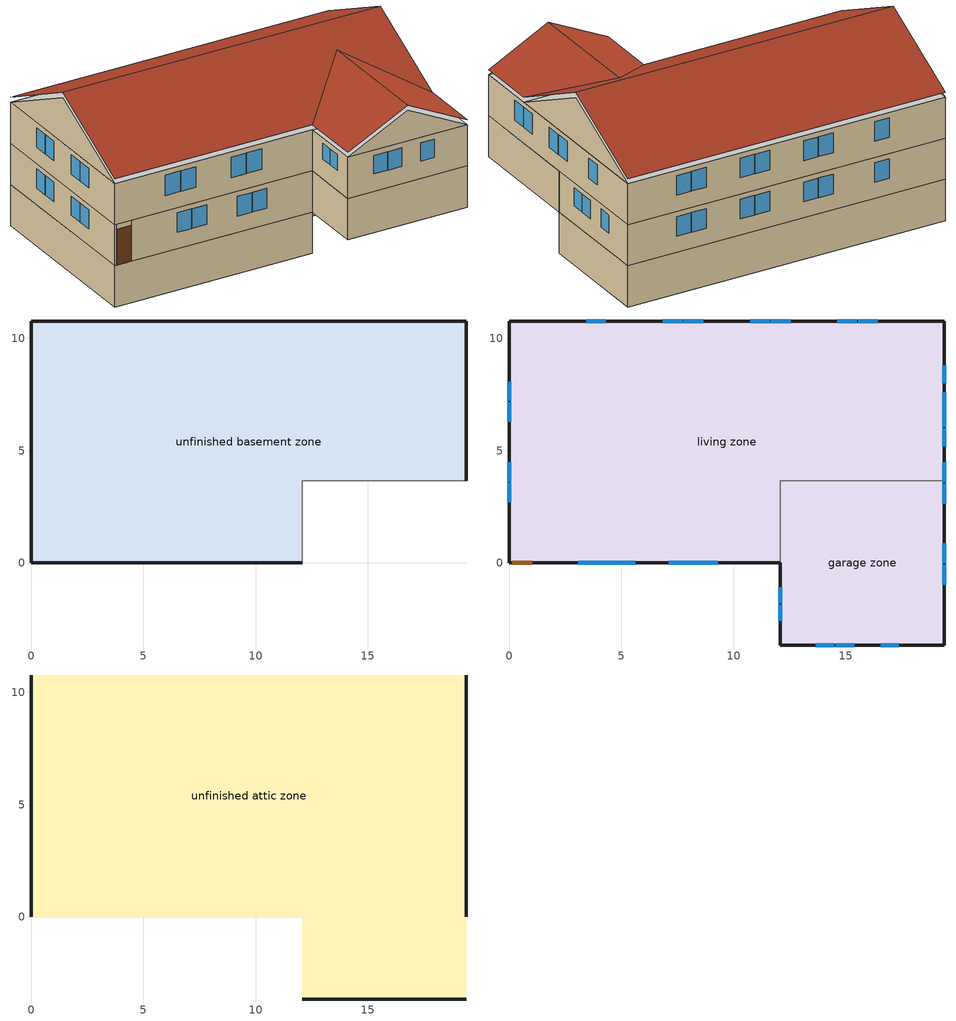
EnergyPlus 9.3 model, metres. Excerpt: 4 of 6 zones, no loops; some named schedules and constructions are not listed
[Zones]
unfinished basement zone
 floor foundation (FloorFndGrndUnfinB): 0,0 0,10.78 19.4,10.78 19.4,3.66 12.08,3.66 12.08,0 z-2.44
 wall foundation (WallFndGrndUnfinB): 19.4,3.66 19.4,10.78 0,10.78 0,0 12.08,0 z-2.44:0
 wall adiabatic (WallIntUnfinUninsUnfin): 12.08,0 12.08,3.66 19.4,3.66 z-2.44:0
garage zone
 floor foundation (FloorFndGrndUnfinSlab): 12.08,-3.66 12.08,3.66 19.4,3.66 19.4,-3.66 z0
 wall outside (WallExtUninsUnfin): 12.08,0 12.08,-3.66 19.4,-3.66 19.4,3.66 z0:2.44
 wall to living zone (WallIntFinInsUnfin Reversed): 19.4,3.66 12.08,3.66 12.08,0 z0:2.44
living zone
 floor to garage zone (FloorFinInsUnfin): 19.4,3.66 19.4,-3.66 12.08,-3.66 12.08,3.66 z2.44
 floor to unfinished basement zone (FloorUnfinBInsFin Reversed): 0,0 0,10.78 19.4,10.78 19.4,3.66 12.08,3.66 12.08,0 z0
 wall outside (WallExtInsFin): 19.4,3.66 19.4,10.78 0,10.78 0,0 0.13,0 1.05,0 12.08,0 z0:2.44; 0,10.78 0,0 12.08,0 12.08,-3.66 19.4,-3.66 19.4,10.78 0,10.78 z2.44:4.88
 window (WindowConstruction): 19.4,5.19 19.4,6 / 19.4,6.06 19.4,6.87 / 19.4,8 19.4,8.81 z1.06:2.13; 3.82,0 4.7,0 / 4.76,0 5.63,0 / 7.5,0 8.37,0 / 8.43,0 9.31,0 / 16.42,10.78 15.55,10.78 / 15.49,10.78 14.62,10.78 / 12.54,10.78 11.67,10.78 / 11.61,10.78 10.74,10.78 / 8.66,10.78 7.79,10.78 / 7.73,10.78 6.86,10.78 / 4.32,10.78 3.44,10.78 z0.97:2.13; 0,8.07 0,7.21 / 0,7.15 0,6.29 / 0,4.48 0,3.62 / 0,3.56 0,2.7 z3.43:4.57; 16.42,10.78 15.55,10.78 / 15.49,10.78 14.62,10.78 / 12.54,10.78 11.67,10.78 / 11.61,10.78 10.74,10.78 / 8.66,10.78 7.79,10.78 / 7.73,10.78 6.86,10.78 / 4.32,10.78 3.44,10.78 z3.41:4.57; 19.4,-0.97 19.4,-0.08 / 19.4,-0.02 19.4,0.87 / 19.4,2.64 19.4,3.53 / 19.4,3.59 19.4,4.48 / 19.4,6.72 19.4,7.61 z3.39:4.57; 13.67,-3.66 14.49,-3.66 / 14.55,-3.66 15.37,-3.66 / 16.55,-3.66 17.37,-3.66 z3.48:4.57; 12.08,-1.09 12.08,-1.8 / 12.08,-1.86 12.08,-2.57 z3.63:4.57; 3.08,0 4,0 / 4.06,0 4.97,0 / 7.11,0 8.02,0 / 8.09,0 9,0 z3.36:4.57; 0,8.07 0,7.21 / 0,7.15 0,6.29 / 0,4.48 0,3.62 / 0,3.56 0,2.7 z0.99:2.13
 door (Door): 0.15,0 1.02,0 z0:2.13
unfinished attic zone
 floor to living zone (FloorFinInsUnfinAttic): 19.4,10.78 19.4,0 0,0 0,10.78 z4.88; 12.08,-3.66 12.08,0 19.4,0 19.4,-3.66 z4.88
 wall outside (WallExtUninsUnfin): 0,5.39,7.57 0,10.78,4.88 0,0,4.88; 19.4,5.39,7.57 19.4,0,4.88 19.4,10.78,4.88; 12.08,-3.66,4.88 19.4,-3.66,4.88 15.74,-3.66,6.71
 roof outside (RoofUnfinInsExt): 0,5.39,7.88 19.4,5.39,7.88 19.4,10.78,5.18 0,10.78,5.18; 12.08,0,5.18 12.08,-3.66,5.18 15.74,-3.66,7.01 15.74,3.66,7.01; 19.4,0,5.18 15.74,3.66,7.01 15.74,-3.66,7.01 19.4,-3.66,5.18; 0,5.39,7.88 0,0,5.18 12.08,0,5.18 15.74,3.66,7.01 19.4,0,5.18 19.4,5.39,7.88
[Schedule:Day:Interval]
res ceil fan schedule allday1; res ceil fan schedule allday10; res ceil fan schedule allday11; res ceil fan schedule allday12; res ceil fan schedule allday2; res ceil fan schedule allday3; res ceil fan schedule allday4; res ceil fan schedule allday5; res ceil fan schedule allday6; res ceil fan schedule allday7; res ceil fan schedule allday8; res ceil fan schedule allday9: No, 07:00, 0, 09:00, 1, 17:00, 0, 22:00, 1, 24:00, 0
res mv_1 bath exhaust schedule allday1; res mv_1 bath exhaust schedule allday10; res mv_1 bath exhaust schedule allday11; res mv_1 bath exhaust schedule allday12; res mv_1 bath exhaust schedule allday2; res mv_1 bath exhaust schedule allday3; res mv_1 bath exhaust schedule allday4; res mv_1 bath exhaust schedule allday5; res mv_1 bath exhaust schedule allday6; res mv_1 bath exhaust schedule allday7; res mv_1 bath exhaust schedule allday8; res mv_1 bath exhaust schedule allday9: No, 13:00, 0, 14:00, 1, 24:00, 0
res mv_1 bath exhaust schedule summer design; res mv_1 range exhaust schedule summer design; Window shading schedule allday10; Window shading schedule allday5; Window shading schedule allday6; Window shading schedule allday7; Window shading schedule allday8; Window shading schedule allday9: No, 24:00, 1
res mv_1 bath exhaust schedule winter design; res mv_1 dryer exhaust schedule allday4; res mv_1 dryer exhaust schedule allday5; res mv_1 dryer exhaust schedule allday7; res mv_1 range exhaust schedule winter design; Schedule Day 2; Schedule Day 5; Schedule Day 71; Schedule Day 72; Schedule Day 73; Window shading schedule allday11; Window shading schedule allday12; Window shading schedule allday4: No, 24:00, 0
res mv_1 dryer exhaust schedule allday1: No, 18:55, 0, 19:00, 0.8, 19:20, 1, 24:00, 0
res mv_1 dryer exhaust schedule allday2: No, 11:15, 0, 11:20, 0.6, 11:40, 1, 11:45, 0.2, 18:05, 0, 18:25, 1, 18:30, 0.8, 24:00, 0
res mv_1 dryer exhaust schedule allday3: No, 07:10, 0, 07:15, 0.8, 07:35, 1, 09:55, 0, 10:00, 0.4, 10:20, 1, 10:25, 0.4, 24:00, 0
res mv_1 dryer exhaust schedule allday6: No, 07:45, 0, 07:50, 0.4, 08:10, 1, 08:15, 0.4, 09:00, 0, 09:05, 0.4, 09:25, 1, 09:30, 0.4, 24:00, 0
res mv_1 range exhaust schedule allday1; res mv_1 range exhaust schedule allday2: No, 16:00, 0, 17:00, 1, 24:00, 0
[Schedule:Week:Daily]
res ceil fan schedule Week Rule - Jan1-Jan28: res ceil fan schedule allday1, res ceil fan schedule allday1, res ceil fan schedule allday1, res ceil fan schedule allday1, res ceil fan schedule allday1, res ceil fan schedule allday1, res ceil fan schedule allday1, Schedule Day 2, Schedule Day 2, Schedule Day 2, Schedule Day 2, Schedule Day 2
res ceil fan schedule Week Rule - Jan29-Feb4: res ceil fan schedule allday1, res ceil fan schedule allday1, res ceil fan schedule allday1, res ceil fan schedule allday2, res ceil fan schedule allday2, res ceil fan schedule allday2, res ceil fan schedule allday2, Schedule Day 2, Schedule Day 2, Schedule Day 2, Schedule Day 2, Schedule Day 2
res ceil fan schedule Week Rule - Feb5-Feb25: res ceil fan schedule allday2, res ceil fan schedule allday2, res ceil fan schedule allday2, res ceil fan schedule allday2, res ceil fan schedule allday2, res ceil fan schedule allday2, res ceil fan schedule allday2, Schedule Day 2, Schedule Day 2, Schedule Day 2, Schedule Day 2, Schedule Day 2
res ceil fan schedule Week Rule - Feb26-Mar4: res ceil fan schedule allday2, res ceil fan schedule allday2, res ceil fan schedule allday2, res ceil fan schedule allday3, res ceil fan schedule allday3, res ceil fan schedule allday3, res ceil fan schedule allday3, Schedule Day 2, Schedule Day 2, Schedule Day 2, Schedule Day 2, Schedule Day 2
res ceil fan schedule Week Rule - Mar5-Mar25: res ceil fan schedule allday3, res ceil fan schedule allday3, res ceil fan schedule allday3, res ceil fan schedule allday3, res ceil fan schedule allday3, res ceil fan schedule allday3, res ceil fan schedule allday3, Schedule Day 2, Schedule Day 2, Schedule Day 2, Schedule Day 2, Schedule Day 2
res ceil fan schedule Week Rule - Mar26-Apr1: res ceil fan schedule allday3, res ceil fan schedule allday3, res ceil fan schedule allday3, res ceil fan schedule allday3, res ceil fan schedule allday3, res ceil fan schedule allday3, res ceil fan schedule allday4, Schedule Day 2, Schedule Day 2, Schedule Day 2, Schedule Day 2, Schedule Day 2
res ceil fan schedule Week Rule - Apr2-Apr29: res ceil fan schedule allday4, res ceil fan schedule allday4, res ceil fan schedule allday4, res ceil fan schedule allday4, res ceil fan schedule allday4, res ceil fan schedule allday4, res ceil fan schedule allday4, Schedule Day 2, Schedule Day 2, Schedule Day 2, Schedule Day 2, Schedule Day 2
res ceil fan schedule Week Rule - Apr30-May6: res ceil fan schedule allday4, res ceil fan schedule allday5, res ceil fan schedule allday5, res ceil fan schedule allday5, res ceil fan schedule allday5, res ceil fan schedule allday5, res ceil fan schedule allday5, Schedule Day 2, Schedule Day 2, Schedule Day 2, Schedule Day 2, Schedule Day 2
res ceil fan schedule Week Rule - May7-May27: res ceil fan schedule allday5, res ceil fan schedule allday5, res ceil fan schedule allday5, res ceil fan schedule allday5, res ceil fan schedule allday5, res ceil fan schedule allday5, res ceil fan schedule allday5, Schedule Day 2, Schedule Day 2, Schedule Day 2, Schedule Day 2, Schedule Day 2
res ceil fan schedule Week Rule - May28-Jun3: res ceil fan schedule allday5, res ceil fan schedule allday5, res ceil fan schedule allday5, res ceil fan schedule allday5, res ceil fan schedule allday6, res ceil fan schedule allday6, res ceil fan schedule allday6, Schedule Day 2, Schedule Day 2, Schedule Day 2, Schedule Day 2, Schedule Day 2
res ceil fan schedule Week Rule - Jun4-Jun24: res ceil fan schedule allday6, res ceil fan schedule allday6, res ceil fan schedule allday6, res ceil fan schedule allday6, res ceil fan schedule allday6, res ceil fan schedule allday6, res ceil fan schedule allday6, Schedule Day 2, Schedule Day 2, Schedule Day 2, Schedule Day 2, Schedule Day 2
res ceil fan schedule Week Rule - Jun25-Jul1: res ceil fan schedule allday6, res ceil fan schedule allday6, res ceil fan schedule allday6, res ceil fan schedule allday6, res ceil fan schedule allday6, res ceil fan schedule allday6, res ceil fan schedule allday7, Schedule Day 2, Schedule Day 2, Schedule Day 2, Schedule Day 2, Schedule Day 2
res ceil fan schedule Week Rule - Jul2-Jul29: res ceil fan schedule allday7, res ceil fan schedule allday7, res ceil fan schedule allday7, res ceil fan schedule allday7, res ceil fan schedule allday7, res ceil fan schedule allday7, res ceil fan schedule allday7, Schedule Day 2, Schedule Day 2, Schedule Day 2, Schedule Day 2, Schedule Day 2
res ceil fan schedule Week Rule - Jul30-Aug5: res ceil fan schedule allday7, res ceil fan schedule allday7, res ceil fan schedule allday8, res ceil fan schedule allday8, res ceil fan schedule allday8, res ceil fan schedule allday8, res ceil fan schedule allday8, Schedule Day 2, Schedule Day 2, Schedule Day 2, Schedule Day 2, Schedule Day 2
res ceil fan schedule Week Rule - Aug6-Aug26: res ceil fan schedule allday8, res ceil fan schedule allday8, res ceil fan schedule allday8, res ceil fan schedule allday8, res ceil fan schedule allday8, res ceil fan schedule allday8, res ceil fan schedule allday8, Schedule Day 2, Schedule Day 2, Schedule Day 2, Schedule Day 2, Schedule Day 2
res ceil fan schedule Week Rule - Aug27-Sep2: res ceil fan schedule allday8, res ceil fan schedule allday8, res ceil fan schedule allday8, res ceil fan schedule allday8, res ceil fan schedule allday8, res ceil fan schedule allday9, res ceil fan schedule allday9, Schedule Day 2, Schedule Day 2, Schedule Day 2, Schedule Day 2, Schedule Day 2
res ceil fan schedule Week Rule - Sep3-Sep30: res ceil fan schedule allday9, res ceil fan schedule allday9, res ceil fan schedule allday9, res ceil fan schedule allday9, res ceil fan schedule allday9, res ceil fan schedule allday9, res ceil fan schedule allday9, Schedule Day 2, Schedule Day 2, Schedule Day 2, Schedule Day 2, Schedule Day 2
res ceil fan schedule Week Rule - Oct1-Oct28: res ceil fan schedule allday10, res ceil fan schedule allday10, res ceil fan schedule allday10, res ceil fan schedule allday10, res ceil fan schedule allday10, res ceil fan schedule allday10, res ceil fan schedule allday10, Schedule Day 2, Schedule Day 2, Schedule Day 2, Schedule Day 2, Schedule Day 2
res ceil fan schedule Week Rule - Oct29-Nov4: res ceil fan schedule allday10, res ceil fan schedule allday10, res ceil fan schedule allday10, res ceil fan schedule allday11, res ceil fan schedule allday11, res ceil fan schedule allday11, res ceil fan schedule allday11, Schedule Day 2, Schedule Day 2, Schedule Day 2, Schedule Day 2, Schedule Day 2
res ceil fan schedule Week Rule - Nov5-Nov25: res ceil fan schedule allday11, res ceil fan schedule allday11, res ceil fan schedule allday11, res ceil fan schedule allday11, res ceil fan schedule allday11, res ceil fan schedule allday11, res ceil fan schedule allday11, Schedule Day 2, Schedule Day 2, Schedule Day 2, Schedule Day 2, Schedule Day 2
res ceil fan schedule Week Rule - Nov26-Dec2: res ceil fan schedule allday11, res ceil fan schedule allday11, res ceil fan schedule allday11, res ceil fan schedule allday11, res ceil fan schedule allday11, res ceil fan schedule allday12, res ceil fan schedule allday12, Schedule Day 2, Schedule Day 2, Schedule Day 2, Schedule Day 2, Schedule Day 2
res ceil fan schedule Week Rule - Dec3-Dec31: res ceil fan schedule allday12, res ceil fan schedule allday12, res ceil fan schedule allday12, res ceil fan schedule allday12, res ceil fan schedule allday12, res ceil fan schedule allday12, res ceil fan schedule allday12, Schedule Day 2, Schedule Day 2, Schedule Day 2, Schedule Day 2, Schedule Day 2
res mv_1 bath exhaust schedule Week Rule - Jan1-Jan28: res mv_1 bath exhaust schedule allday1, res mv_1 bath exhaust schedule allday1, res mv_1 bath exhaust schedule allday1, res mv_1 bath exhaust schedule allday1, res mv_1 bath exhaust schedule allday1, res mv_1 bath exhaust schedule allday1, res mv_1 bath exhaust schedule allday1, Schedule Day 72, res mv_1 bath exhaust schedule summer design, res mv_1 bath exhaust schedule winter design, Schedule Day 72, Schedule Day 72
res mv_1 bath exhaust schedule Week Rule - Jan29-Feb4: res mv_1 bath exhaust schedule allday1, res mv_1 bath exhaust schedule allday1, res mv_1 bath exhaust schedule allday1, res mv_1 bath exhaust schedule allday2, res mv_1 bath exhaust schedule allday2, res mv_1 bath exhaust schedule allday2, res mv_1 bath exhaust schedule allday2, Schedule Day 72, res mv_1 bath exhaust schedule summer design, res mv_1 bath exhaust schedule winter design, Schedule Day 72, Schedule Day 72
res mv_1 bath exhaust schedule Week Rule - Feb5-Feb25: res mv_1 bath exhaust schedule allday2, res mv_1 bath exhaust schedule allday2, res mv_1 bath exhaust schedule allday2, res mv_1 bath exhaust schedule allday2, res mv_1 bath exhaust schedule allday2, res mv_1 bath exhaust schedule allday2, res mv_1 bath exhaust schedule allday2, Schedule Day 72, res mv_1 bath exhaust schedule summer design, res mv_1 bath exhaust schedule winter design, Schedule Day 72, Schedule Day 72
res mv_1 bath exhaust schedule Week Rule - Feb26-Mar4: res mv_1 bath exhaust schedule allday2, res mv_1 bath exhaust schedule allday2, res mv_1 bath exhaust schedule allday2, res mv_1 bath exhaust schedule allday3, res mv_1 bath exhaust schedule allday3, res mv_1 bath exhaust schedule allday3, res mv_1 bath exhaust schedule allday3, Schedule Day 72, res mv_1 bath exhaust schedule summer design, res mv_1 bath exhaust schedule winter design, Schedule Day 72, Schedule Day 72
res mv_1 bath exhaust schedule Week Rule - Mar5-Mar25: res mv_1 bath exhaust schedule allday3, res mv_1 bath exhaust schedule allday3, res mv_1 bath exhaust schedule allday3, res mv_1 bath exhaust schedule allday3, res mv_1 bath exhaust schedule allday3, res mv_1 bath exhaust schedule allday3, res mv_1 bath exhaust schedule allday3, Schedule Day 72, res mv_1 bath exhaust schedule summer design, res mv_1 bath exhaust schedule winter design, Schedule Day 72, Schedule Day 72
res mv_1 bath exhaust schedule Week Rule - Mar26-Apr1: res mv_1 bath exhaust schedule allday3, res mv_1 bath exhaust schedule allday3, res mv_1 bath exhaust schedule allday3, res mv_1 bath exhaust schedule allday3, res mv_1 bath exhaust schedule allday3, res mv_1 bath exhaust schedule allday3, res mv_1 bath exhaust schedule allday4, Schedule Day 72, res mv_1 bath exhaust schedule summer design, res mv_1 bath exhaust schedule winter design, Schedule Day 72, Schedule Day 72
res mv_1 bath exhaust schedule Week Rule - Apr2-Apr29: res mv_1 bath exhaust schedule allday4, res mv_1 bath exhaust schedule allday4, res mv_1 bath exhaust schedule allday4, res mv_1 bath exhaust schedule allday4, res mv_1 bath exhaust schedule allday4, res mv_1 bath exhaust schedule allday4, res mv_1 bath exhaust schedule allday4, Schedule Day 72, res mv_1 bath exhaust schedule summer design, res mv_1 bath exhaust schedule winter design, Schedule Day 72, Schedule Day 72
res mv_1 bath exhaust schedule Week Rule - Apr30-May6: res mv_1 bath exhaust schedule allday4, res mv_1 bath exhaust schedule allday5, res mv_1 bath exhaust schedule allday5, res mv_1 bath exhaust schedule allday5, res mv_1 bath exhaust schedule allday5, res mv_1 bath exhaust schedule allday5, res mv_1 bath exhaust schedule allday5, Schedule Day 72, res mv_1 bath exhaust schedule summer design, res mv_1 bath exhaust schedule winter design, Schedule Day 72, Schedule Day 72
res mv_1 bath exhaust schedule Week Rule - May7-May27: res mv_1 bath exhaust schedule allday5, res mv_1 bath exhaust schedule allday5, res mv_1 bath exhaust schedule allday5, res mv_1 bath exhaust schedule allday5, res mv_1 bath exhaust schedule allday5, res mv_1 bath exhaust schedule allday5, res mv_1 bath exhaust schedule allday5, Schedule Day 72, res mv_1 bath exhaust schedule summer design, res mv_1 bath exhaust schedule winter design, Schedule Day 72, Schedule Day 72
res mv_1 bath exhaust schedule Week Rule - May28-Jun3: res mv_1 bath exhaust schedule allday5, res mv_1 bath exhaust schedule allday5, res mv_1 bath exhaust schedule allday5, res mv_1 bath exhaust schedule allday5, res mv_1 bath exhaust schedule allday6, res mv_1 bath exhaust schedule allday6, res mv_1 bath exhaust schedule allday6, Schedule Day 72, res mv_1 bath exhaust schedule summer design, res mv_1 bath exhaust schedule winter design, Schedule Day 72, Schedule Day 72
res mv_1 bath exhaust schedule Week Rule - Jun4-Jun24: res mv_1 bath exhaust schedule allday6, res mv_1 bath exhaust schedule allday6, res mv_1 bath exhaust schedule allday6, res mv_1 bath exhaust schedule allday6, res mv_1 bath exhaust schedule allday6, res mv_1 bath exhaust schedule allday6, res mv_1 bath exhaust schedule allday6, Schedule Day 72, res mv_1 bath exhaust schedule summer design, res mv_1 bath exhaust schedule winter design, Schedule Day 72, Schedule Day 72
res mv_1 bath exhaust schedule Week Rule - Jun25-Jul1: res mv_1 bath exhaust schedule allday6, res mv_1 bath exhaust schedule allday6, res mv_1 bath exhaust schedule allday6, res mv_1 bath exhaust schedule allday6, res mv_1 bath exhaust schedule allday6, res mv_1 bath exhaust schedule allday6, res mv_1 bath exhaust schedule allday7, Schedule Day 72, res mv_1 bath exhaust schedule summer design, res mv_1 bath exhaust schedule winter design, Schedule Day 72, Schedule Day 72
res mv_1 bath exhaust schedule Week Rule - Jul2-Jul29: res mv_1 bath exhaust schedule allday7, res mv_1 bath exhaust schedule allday7, res mv_1 bath exhaust schedule allday7, res mv_1 bath exhaust schedule allday7, res mv_1 bath exhaust schedule allday7, res mv_1 bath exhaust schedule allday7, res mv_1 bath exhaust schedule allday7, Schedule Day 72, res mv_1 bath exhaust schedule summer design, res mv_1 bath exhaust schedule winter design, Schedule Day 72, Schedule Day 72
res mv_1 bath exhaust schedule Week Rule - Jul30-Aug5: res mv_1 bath exhaust schedule allday7, res mv_1 bath exhaust schedule allday7, res mv_1 bath exhaust schedule allday8, res mv_1 bath exhaust schedule allday8, res mv_1 bath exhaust schedule allday8, res mv_1 bath exhaust schedule allday8, res mv_1 bath exhaust schedule allday8, Schedule Day 72, res mv_1 bath exhaust schedule summer design, res mv_1 bath exhaust schedule winter design, Schedule Day 72, Schedule Day 72
res mv_1 bath exhaust schedule Week Rule - Aug6-Aug26: res mv_1 bath exhaust schedule allday8, res mv_1 bath exhaust schedule allday8, res mv_1 bath exhaust schedule allday8, res mv_1 bath exhaust schedule allday8, res mv_1 bath exhaust schedule allday8, res mv_1 bath exhaust schedule allday8, res mv_1 bath exhaust schedule allday8, Schedule Day 72, res mv_1 bath exhaust schedule summer design, res mv_1 bath exhaust schedule winter design, Schedule Day 72, Schedule Day 72
res mv_1 bath exhaust schedule Week Rule - Aug27-Sep2: res mv_1 bath exhaust schedule allday8, res mv_1 bath exhaust schedule allday8, res mv_1 bath exhaust schedule allday8, res mv_1 bath exhaust schedule allday8, res mv_1 bath exhaust schedule allday8, res mv_1 bath exhaust schedule allday9, res mv_1 bath exhaust schedule allday9, Schedule Day 72, res mv_1 bath exhaust schedule summer design, res mv_1 bath exhaust schedule winter design, Schedule Day 72, Schedule Day 72
res mv_1 bath exhaust schedule Week Rule - Sep3-Sep30: res mv_1 bath exhaust schedule allday9, res mv_1 bath exhaust schedule allday9, res mv_1 bath exhaust schedule allday9, res mv_1 bath exhaust schedule allday9, res mv_1 bath exhaust schedule allday9, res mv_1 bath exhaust schedule allday9, res mv_1 bath exhaust schedule allday9, Schedule Day 72, res mv_1 bath exhaust schedule summer design, res mv_1 bath exhaust schedule winter design, Schedule Day 72, Schedule Day 72
res mv_1 bath exhaust schedule Week Rule - Oct1-Oct28: res mv_1 bath exhaust schedule allday10, res mv_1 bath exhaust schedule allday10, res mv_1 bath exhaust schedule allday10, res mv_1 bath exhaust schedule allday10, res mv_1 bath exhaust schedule allday10, res mv_1 bath exhaust schedule allday10, res mv_1 bath exhaust schedule allday10, Schedule Day 72, res mv_1 bath exhaust schedule summer design, res mv_1 bath exhaust schedule winter design, Schedule Day 72, Schedule Day 72
res mv_1 bath exhaust schedule Week Rule - Oct29-Nov4: res mv_1 bath exhaust schedule allday10, res mv_1 bath exhaust schedule allday10, res mv_1 bath exhaust schedule allday10, res mv_1 bath exhaust schedule allday11, res mv_1 bath exhaust schedule allday11, res mv_1 bath exhaust schedule allday11, res mv_1 bath exhaust schedule allday11, Schedule Day 72, res mv_1 bath exhaust schedule summer design, res mv_1 bath exhaust schedule winter design, Schedule Day 72, Schedule Day 72
res mv_1 bath exhaust schedule Week Rule - Nov5-Nov25: res mv_1 bath exhaust schedule allday11, res mv_1 bath exhaust schedule allday11, res mv_1 bath exhaust schedule allday11, res mv_1 bath exhaust schedule allday11, res mv_1 bath exhaust schedule allday11, res mv_1 bath exhaust schedule allday11, res mv_1 bath exhaust schedule allday11, Schedule Day 72, res mv_1 bath exhaust schedule summer design, res mv_1 bath exhaust schedule winter design, Schedule Day 72, Schedule Day 72
res mv_1 bath exhaust schedule Week Rule - Nov26-Dec2: res mv_1 bath exhaust schedule allday11, res mv_1 bath exhaust schedule allday11, res mv_1 bath exhaust schedule allday11, res mv_1 bath exhaust schedule allday11, res mv_1 bath exhaust schedule allday11, res mv_1 bath exhaust schedule allday12, res mv_1 bath exhaust schedule allday12, Schedule Day 72, res mv_1 bath exhaust schedule summer design, res mv_1 bath exhaust schedule winter design, Schedule Day 72, Schedule Day 72
res mv_1 bath exhaust schedule Week Rule - Dec3-Dec31: res mv_1 bath exhaust schedule allday12, res mv_1 bath exhaust schedule allday12, res mv_1 bath exhaust schedule allday12, res mv_1 bath exhaust schedule allday12, res mv_1 bath exhaust schedule allday12, res mv_1 bath exhaust schedule allday12, res mv_1 bath exhaust schedule allday12, Schedule Day 72, res mv_1 bath exhaust schedule summer design, res mv_1 bath exhaust schedule winter design, Schedule Day 72, Schedule Day 72
res mv_1 dryer exhaust schedule Week Rule - Jan1-Dec31: res mv_1 dryer exhaust schedule allday1, res mv_1 dryer exhaust schedule allday2, res mv_1 dryer exhaust schedule allday3, res mv_1 dryer exhaust schedule allday4, res mv_1 dryer exhaust schedule allday5, res mv_1 dryer exhaust schedule allday6, res mv_1 dryer exhaust schedule allday7, Schedule Day 73, Schedule Day 73, Schedule Day 73, Schedule Day 73, Schedule Day 73
res mv_1 range exhaust schedule Week Rule - Jan1-Jan28: res mv_1 range exhaust schedule allday1, res mv_1 range exhaust schedule allday1, res mv_1 range exhaust schedule allday1, res mv_1 range exhaust schedule allday1, res mv_1 range exhaust schedule allday1, res mv_1 range exhaust schedule allday1, res mv_1 range exhaust schedule allday1, Schedule Day 71, res mv_1 range exhaust schedule summer design, res mv_1 range exhaust schedule winter design, Schedule Day 71, Schedule Day 71
res mv_1 range exhaust schedule Week Rule - Jan29-Feb4: res mv_1 range exhaust schedule allday1, res mv_1 range exhaust schedule allday1, res mv_1 range exhaust schedule allday1, res mv_1 range exhaust schedule allday2, res mv_1 range exhaust schedule allday2, res mv_1 range exhaust schedule allday2, res mv_1 range exhaust schedule allday2, Schedule Day 71, res mv_1 range exhaust schedule summer design, res mv_1 range exhaust schedule winter design, Schedule Day 71, Schedule Day 71
res mv_1 range exhaust schedule Week Rule - Feb5-Feb25: res mv_1 range exhaust schedule allday2, res mv_1 range exhaust schedule allday2, res mv_1 range exhaust schedule allday2, res mv_1 range exhaust schedule allday2, res mv_1 range exhaust schedule allday2, res mv_1 range exhaust schedule allday2, res mv_1 range exhaust schedule allday2, Schedule Day 71, res mv_1 range exhaust schedule summer design, res mv_1 range exhaust schedule winter design, Schedule Day 71, Schedule Day 71
res mv_1 range exhaust schedule Week Rule - Feb26-Mar4: res mv_1 range exhaust schedule allday2, res mv_1 range exhaust schedule allday2, res mv_1 range exhaust schedule allday2, res mv_1 range exhaust schedule allday3, res mv_1 range exhaust schedule allday3, res mv_1 range exhaust schedule allday3, res mv_1 range exhaust schedule allday3, Schedule Day 71, res mv_1 range exhaust schedule summer design, res mv_1 range exhaust schedule winter design, Schedule Day 71, Schedule Day 71
res mv_1 range exhaust schedule Week Rule - Mar5-Mar25: res mv_1 range exhaust schedule allday3, res mv_1 range exhaust schedule allday3, res mv_1 range exhaust schedule allday3, res mv_1 range exhaust schedule allday3, res mv_1 range exhaust schedule allday3, res mv_1 range exhaust schedule allday3, res mv_1 range exhaust schedule allday3, Schedule Day 71, res mv_1 range exhaust schedule summer design, res mv_1 range exhaust schedule winter design, Schedule Day 71, Schedule Day 71
res mv_1 range exhaust schedule Week Rule - Mar26-Apr1: res mv_1 range exhaust schedule allday3, res mv_1 range exhaust schedule allday3, res mv_1 range exhaust schedule allday3, res mv_1 range exhaust schedule allday3, res mv_1 range exhaust schedule allday3, res mv_1 range exhaust schedule allday3, res mv_1 range exhaust schedule allday4, Schedule Day 71, res mv_1 range exhaust schedule summer design, res mv_1 range exhaust schedule winter design, Schedule Day 71, Schedule Day 71
res mv_1 range exhaust schedule Week Rule - Apr2-Apr29: res mv_1 range exhaust schedule allday4, res mv_1 range exhaust schedule allday4, res mv_1 range exhaust schedule allday4, res mv_1 range exhaust schedule allday4, res mv_1 range exhaust schedule allday4, res mv_1 range exhaust schedule allday4, res mv_1 range exhaust schedule allday4, Schedule Day 71, res mv_1 range exhaust schedule summer design, res mv_1 range exhaust schedule winter design, Schedule Day 71, Schedule Day 71
res mv_1 range exhaust schedule Week Rule - Apr30-May6: res mv_1 range exhaust schedule allday4, res mv_1 range exhaust schedule allday5, res mv_1 range exhaust schedule allday5, res mv_1 range exhaust schedule allday5, res mv_1 range exhaust schedule allday5, res mv_1 range exhaust schedule allday5, res mv_1 range exhaust schedule allday5, Schedule Day 71, res mv_1 range exhaust schedule summer design, res mv_1 range exhaust schedule winter design, Schedule Day 71, Schedule Day 71
res mv_1 range exhaust schedule Week Rule - May7-May27: res mv_1 range exhaust schedule allday5, res mv_1 range exhaust schedule allday5, res mv_1 range exhaust schedule allday5, res mv_1 range exhaust schedule allday5, res mv_1 range exhaust schedule allday5, res mv_1 range exhaust schedule allday5, res mv_1 range exhaust schedule allday5, Schedule Day 71, res mv_1 range exhaust schedule summer design, res mv_1 range exhaust schedule winter design, Schedule Day 71, Schedule Day 71
res mv_1 range exhaust schedule Week Rule - May28-Jun3: res mv_1 range exhaust schedule allday5, res mv_1 range exhaust schedule allday5, res mv_1 range exhaust schedule allday5, res mv_1 range exhaust schedule allday5, res mv_1 range exhaust schedule allday6, res mv_1 range exhaust schedule allday6, res mv_1 range exhaust schedule allday6, Schedule Day 71, res mv_1 range exhaust schedule summer design, res mv_1 range exhaust schedule winter design, Schedule Day 71, Schedule Day 71
res mv_1 range exhaust schedule Week Rule - Jun4-Jun24: res mv_1 range exhaust schedule allday6, res mv_1 range exhaust schedule allday6, res mv_1 range exhaust schedule allday6, res mv_1 range exhaust schedule allday6, res mv_1 range exhaust schedule allday6, res mv_1 range exhaust schedule allday6, res mv_1 range exhaust schedule allday6, Schedule Day 71, res mv_1 range exhaust schedule summer design, res mv_1 range exhaust schedule winter design, Schedule Day 71, Schedule Day 71
res mv_1 range exhaust schedule Week Rule - Jun25-Jul1: res mv_1 range exhaust schedule allday6, res mv_1 range exhaust schedule allday6, res mv_1 range exhaust schedule allday6, res mv_1 range exhaust schedule allday6, res mv_1 range exhaust schedule allday6, res mv_1 range exhaust schedule allday6, res mv_1 range exhaust schedule allday7, Schedule Day 71, res mv_1 range exhaust schedule summer design, res mv_1 range exhaust schedule winter design, Schedule Day 71, Schedule Day 71
res mv_1 range exhaust schedule Week Rule - Jul2-Jul29: res mv_1 range exhaust schedule allday7, res mv_1 range exhaust schedule allday7, res mv_1 range exhaust schedule allday7, res mv_1 range exhaust schedule allday7, res mv_1 range exhaust schedule allday7, res mv_1 range exhaust schedule allday7, res mv_1 range exhaust schedule allday7, Schedule Day 71, res mv_1 range exhaust schedule summer design, res mv_1 range exhaust schedule winter design, Schedule Day 71, Schedule Day 71
res mv_1 range exhaust schedule Week Rule - Jul30-Aug5: res mv_1 range exhaust schedule allday7, res mv_1 range exhaust schedule allday7, res mv_1 range exhaust schedule allday8, res mv_1 range exhaust schedule allday8, res mv_1 range exhaust schedule allday8, res mv_1 range exhaust schedule allday8, res mv_1 range exhaust schedule allday8, Schedule Day 71, res mv_1 range exhaust schedule summer design, res mv_1 range exhaust schedule winter design, Schedule Day 71, Schedule Day 71
res mv_1 range exhaust schedule Week Rule - Aug6-Aug26: res mv_1 range exhaust schedule allday8, res mv_1 range exhaust schedule allday8, res mv_1 range exhaust schedule allday8, res mv_1 range exhaust schedule allday8, res mv_1 range exhaust schedule allday8, res mv_1 range exhaust schedule allday8, res mv_1 range exhaust schedule allday8, Schedule Day 71, res mv_1 range exhaust schedule summer design, res mv_1 range exhaust schedule winter design, Schedule Day 71, Schedule Day 71
res mv_1 range exhaust schedule Week Rule - Aug27-Sep2: res mv_1 range exhaust schedule allday8, res mv_1 range exhaust schedule allday8, res mv_1 range exhaust schedule allday8, res mv_1 range exhaust schedule allday8, res mv_1 range exhaust schedule allday8, res mv_1 range exhaust schedule allday9, res mv_1 range exhaust schedule allday9, Schedule Day 71, res mv_1 range exhaust schedule summer design, res mv_1 range exhaust schedule winter design, Schedule Day 71, Schedule Day 71
res mv_1 range exhaust schedule Week Rule - Sep3-Sep30: res mv_1 range exhaust schedule allday9, res mv_1 range exhaust schedule allday9, res mv_1 range exhaust schedule allday9, res mv_1 range exhaust schedule allday9, res mv_1 range exhaust schedule allday9, res mv_1 range exhaust schedule allday9, res mv_1 range exhaust schedule allday9, Schedule Day 71, res mv_1 range exhaust schedule summer design, res mv_1 range exhaust schedule winter design, Schedule Day 71, Schedule Day 71
res mv_1 range exhaust schedule Week Rule - Oct1-Oct28: res mv_1 range exhaust schedule allday10, res mv_1 range exhaust schedule allday10, res mv_1 range exhaust schedule allday10, res mv_1 range exhaust schedule allday10, res mv_1 range exhaust schedule allday10, res mv_1 range exhaust schedule allday10, res mv_1 range exhaust schedule allday10, Schedule Day 71, res mv_1 range exhaust schedule summer design, res mv_1 range exhaust schedule winter design, Schedule Day 71, Schedule Day 71
res mv_1 range exhaust schedule Week Rule - Oct29-Nov4: res mv_1 range exhaust schedule allday10, res mv_1 range exhaust schedule allday10, res mv_1 range exhaust schedule allday10, res mv_1 range exhaust schedule allday11, res mv_1 range exhaust schedule allday11, res mv_1 range exhaust schedule allday11, res mv_1 range exhaust schedule allday11, Schedule Day 71, res mv_1 range exhaust schedule summer design, res mv_1 range exhaust schedule winter design, Schedule Day 71, Schedule Day 71
res mv_1 range exhaust schedule Week Rule - Nov5-Nov25: res mv_1 range exhaust schedule allday11, res mv_1 range exhaust schedule allday11, res mv_1 range exhaust schedule allday11, res mv_1 range exhaust schedule allday11, res mv_1 range exhaust schedule allday11, res mv_1 range exhaust schedule allday11, res mv_1 range exhaust schedule allday11, Schedule Day 71, res mv_1 range exhaust schedule summer design, res mv_1 range exhaust schedule winter design, Schedule Day 71, Schedule Day 71
res mv_1 range exhaust schedule Week Rule - Nov26-Dec2: res mv_1 range exhaust schedule allday11, res mv_1 range exhaust schedule allday11, res mv_1 range exhaust schedule allday11, res mv_1 range exhaust schedule allday11, res mv_1 range exhaust schedule allday11, res mv_1 range exhaust schedule allday12, res mv_1 range exhaust schedule allday12, Schedule Day 71, res mv_1 range exhaust schedule summer design, res mv_1 range exhaust schedule winter design, Schedule Day 71, Schedule Day 71
res mv_1 range exhaust schedule Week Rule - Dec3-Dec31: res mv_1 range exhaust schedule allday12, res mv_1 range exhaust schedule allday12, res mv_1 range exhaust schedule allday12, res mv_1 range exhaust schedule allday12, res mv_1 range exhaust schedule allday12, res mv_1 range exhaust schedule allday12, res mv_1 range exhaust schedule allday12, Schedule Day 71, res mv_1 range exhaust schedule summer design, res mv_1 range exhaust schedule winter design, Schedule Day 71, Schedule Day 71
res nv_1 avail schedule Week Rule - Jan1-Jan28: Schedule Day 68, res nv_1 availability schedule allday1 on, Schedule Day 68, res nv_1 availability schedule allday1 on, Schedule Day 68, res nv_1 availability schedule allday1 on, Schedule Day 68, Schedule Day 68, Schedule Day 68, Schedule Day 68, Schedule Day 68, Schedule Day 68
res nv_1 avail schedule Week Rule - Jan29-Feb4: Schedule Day 68, res nv_1 availability schedule allday1 on, Schedule Day 68, res nv_1 availability schedule allday1 on 1, Schedule Day 68, res nv_1 availability schedule allday1 on 1, Schedule Day 68, Schedule Day 68, Schedule Day 68, Schedule Day 68, Schedule Day 68, Schedule Day 68
res nv_1 avail schedule Week Rule - Feb5-Feb25: Schedule Day 68, res nv_1 availability schedule allday1 on 1, Schedule Day 68, res nv_1 availability schedule allday1 on 1, Schedule Day 68, res nv_1 availability schedule allday1 on 1, Schedule Day 68, Schedule Day 68, Schedule Day 68, Schedule Day 68, Schedule Day 68, Schedule Day 68
res nv_1 avail schedule Week Rule - Feb26-Mar4: Schedule Day 68, res nv_1 availability schedule allday1 on 1, Schedule Day 68, res nv_1 availability schedule allday1 on 2, Schedule Day 68, res nv_1 availability schedule allday1 on 2, Schedule Day 68, Schedule Day 68, Schedule Day 68, Schedule Day 68, Schedule Day 68, Schedule Day 68
res nv_1 avail schedule Week Rule - Mar5-Apr1: Schedule Day 68, res nv_1 availability schedule allday1 on 2, Schedule Day 68, res nv_1 availability schedule allday1 on 2, Schedule Day 68, res nv_1 availability schedule allday1 on 2, Schedule Day 68, Schedule Day 68, Schedule Day 68, Schedule Day 68, Schedule Day 68, Schedule Day 68
res nv_1 avail schedule Week Rule - Apr2-Apr29: Schedule Day 68, res nv_1 availability schedule allday1 on 3, Schedule Day 68, res nv_1 availability schedule allday1 on 3, Schedule Day 68, res nv_1 availability schedule allday1 on 3, Schedule Day 68, Schedule Day 68, Schedule Day 68, Schedule Day 68, Schedule Day 68, Schedule Day 68
res nv_1 avail schedule Week Rule - Apr30-May27: Schedule Day 68, res nv_1 availability schedule allday1 on 4, Schedule Day 68, res nv_1 availability schedule allday1 on 4, Schedule Day 68, res nv_1 availability schedule allday1 on 4, Schedule Day 68, Schedule Day 68, Schedule Day 68, Schedule Day 68, Schedule Day 68, Schedule Day 68
res nv_1 avail schedule Week Rule - May28-Jun3: Schedule Day 68, res nv_1 availability schedule allday1 on 4, Schedule Day 68, res nv_1 availability schedule allday1 on 4, Schedule Day 68, res nv_1 availability schedule allday1 on 5, Schedule Day 68, Schedule Day 68, Schedule Day 68, Schedule Day 68, Schedule Day 68, Schedule Day 68
res nv_1 avail schedule Week Rule - Jun4-Jul1: Schedule Day 68, res nv_1 availability schedule allday1 on 5, Schedule Day 68, res nv_1 availability schedule allday1 on 5, Schedule Day 68, res nv_1 availability schedule allday1 on 5, Schedule Day 68, Schedule Day 68, Schedule Day 68, Schedule Day 68, Schedule Day 68, Schedule Day 68
res nv_1 avail schedule Week Rule - Jul2-Jul29: Schedule Day 68, res nv_1 availability schedule allday1 on 6, Schedule Day 68, res nv_1 availability schedule allday1 on 6, Schedule Day 68, res nv_1 availability schedule allday1 on 6, Schedule Day 68, Schedule Day 68, Schedule Day 68, Schedule Day 68, Schedule Day 68, Schedule Day 68
res nv_1 avail schedule Week Rule - Jul30-Aug5: Schedule Day 68, res nv_1 availability schedule allday1 on 6, Schedule Day 68, res nv_1 availability schedule allday1 on 7, Schedule Day 68, res nv_1 availability schedule allday1 on 7, Schedule Day 68, Schedule Day 68, Schedule Day 68, Schedule Day 68, Schedule Day 68, Schedule Day 68
res nv_1 avail schedule Week Rule - Aug6-Aug26: Schedule Day 68, res nv_1 availability schedule allday1 on 7, Schedule Day 68, res nv_1 availability schedule allday1 on 7, Schedule Day 68, res nv_1 availability schedule allday1 on 7, Schedule Day 68, Schedule Day 68, Schedule Day 68, Schedule Day 68, Schedule Day 68, Schedule Day 68
res nv_1 avail schedule Week Rule - Aug27-Sep2: Schedule Day 68, res nv_1 availability schedule allday1 on 7, Schedule Day 68, res nv_1 availability schedule allday1 on 7, Schedule Day 68, res nv_1 availability schedule allday1 on 8, Schedule Day 68, Schedule Day 68, Schedule Day 68, Schedule Day 68, Schedule Day 68, Schedule Day 68
res nv_1 avail schedule Week Rule - Sep3-Sep30: Schedule Day 68, res nv_1 availability schedule allday1 on 8, Schedule Day 68, res nv_1 availability schedule allday1 on 8, Schedule Day 68, res nv_1 availability schedule allday1 on 8, Schedule Day 68, Schedule Day 68, Schedule Day 68, Schedule Day 68, Schedule Day 68, Schedule Day 68
res nv_1 avail schedule Week Rule - Oct1-Oct28: Schedule Day 68, res nv_1 availability schedule allday1 on 9, Schedule Day 68, res nv_1 availability schedule allday1 on 9, Schedule Day 68, res nv_1 availability schedule allday1 on 9, Schedule Day 68, Schedule Day 68, Schedule Day 68, Schedule Day 68, Schedule Day 68, Schedule Day 68
res nv_1 avail schedule Week Rule - Oct29-Nov4: Schedule Day 68, res nv_1 availability schedule allday1 on 9, Schedule Day 68, res nv_1 availability schedule allday1 on 10, Schedule Day 68, res nv_1 availability schedule allday1 on 10, Schedule Day 68, Schedule Day 68, Schedule Day 68, Schedule Day 68, Schedule Day 68, Schedule Day 68
res nv_1 avail schedule Week Rule - Nov5-Nov25: Schedule Day 68, res nv_1 availability schedule allday1 on 10, Schedule Day 68, res nv_1 availability schedule allday1 on 10, Schedule Day 68, res nv_1 availability schedule allday1 on 10, Schedule Day 68, Schedule Day 68, Schedule Day 68, Schedule Day 68, Schedule Day 68, Schedule Day 68
res nv_1 avail schedule Week Rule - Nov26-Dec2: Schedule Day 68, res nv_1 availability schedule allday1 on 10, Schedule Day 68, res nv_1 availability schedule allday1 on 10, Schedule Day 68, res nv_1 availability schedule allday1 on 11, Schedule Day 68, Schedule Day 68, Schedule Day 68, Schedule Day 68, Schedule Day 68, Schedule Day 68
res nv_1 avail schedule Week Rule - Dec3-Dec31: Schedule Day 68, res nv_1 availability schedule allday1 on 11, Schedule Day 68, res nv_1 availability schedule allday1 on 11, Schedule Day 68, res nv_1 availability schedule allday1 on 11, Schedule Day 68, Schedule Day 68, Schedule Day 68, Schedule Day 68, Schedule Day 68, Schedule Day 68
res nv_1 temp schedule Week Rule - Jan1-Jan28: res nv_1 temp schedule allday1, res nv_1 temp schedule allday1, res nv_1 temp schedule allday1, res nv_1 temp schedule allday1, res nv_1 temp schedule allday1, res nv_1 temp schedule allday1, res nv_1 temp schedule allday1, Schedule Day 67, Schedule Day 67, Schedule Day 67, Schedule Day 67, Schedule Day 67
res nv_1 temp schedule Week Rule - Jan29-Feb4: res nv_1 temp schedule allday1, res nv_1 temp schedule allday1, res nv_1 temp schedule allday1, res nv_1 temp schedule allday2, res nv_1 temp schedule allday2, res nv_1 temp schedule allday2, res nv_1 temp schedule allday2, Schedule Day 67, Schedule Day 67, Schedule Day 67, Schedule Day 67, Schedule Day 67
res nv_1 temp schedule Week Rule - Feb5-Feb25: res nv_1 temp schedule allday2, res nv_1 temp schedule allday2, res nv_1 temp schedule allday2, res nv_1 temp schedule allday2, res nv_1 temp schedule allday2, res nv_1 temp schedule allday2, res nv_1 temp schedule allday2, Schedule Day 67, Schedule Day 67, Schedule Day 67, Schedule Day 67, Schedule Day 67
res nv_1 temp schedule Week Rule - Feb26-Mar4: res nv_1 temp schedule allday2, res nv_1 temp schedule allday2, res nv_1 temp schedule allday2, res nv_1 temp schedule allday3, res nv_1 temp schedule allday3, res nv_1 temp schedule allday3, res nv_1 temp schedule allday3, Schedule Day 67, Schedule Day 67, Schedule Day 67, Schedule Day 67, Schedule Day 67
res nv_1 temp schedule Week Rule - Mar5-Mar25: res nv_1 temp schedule allday3, res nv_1 temp schedule allday3, res nv_1 temp schedule allday3, res nv_1 temp schedule allday3, res nv_1 temp schedule allday3, res nv_1 temp schedule allday3, res nv_1 temp schedule allday3, Schedule Day 67, Schedule Day 67, Schedule Day 67, Schedule Day 67, Schedule Day 67
res nv_1 temp schedule Week Rule - Mar26-Apr1: res nv_1 temp schedule allday3, res nv_1 temp schedule allday3, res nv_1 temp schedule allday3, res nv_1 temp schedule allday3, res nv_1 temp schedule allday3, res nv_1 temp schedule allday3, res nv_1 temp schedule allday4, Schedule Day 67, Schedule Day 67, Schedule Day 67, Schedule Day 67, Schedule Day 67
res nv_1 temp schedule Week Rule - Apr2-Apr29: res nv_1 temp schedule allday4, res nv_1 temp schedule allday4, res nv_1 temp schedule allday4, res nv_1 temp schedule allday4, res nv_1 temp schedule allday4, res nv_1 temp schedule allday4, res nv_1 temp schedule allday4, Schedule Day 67, Schedule Day 67, Schedule Day 67, Schedule Day 67, Schedule Day 67
res nv_1 temp schedule Week Rule - Apr30-May6: res nv_1 temp schedule allday4, res nv_1 temp schedule allday5, res nv_1 temp schedule allday5, res nv_1 temp schedule allday5, res nv_1 temp schedule allday5, res nv_1 temp schedule allday5, res nv_1 temp schedule allday5, Schedule Day 67, Schedule Day 67, Schedule Day 67, Schedule Day 67, Schedule Day 67
res nv_1 temp schedule Week Rule - May7-May27: res nv_1 temp schedule allday5, res nv_1 temp schedule allday5, res nv_1 temp schedule allday5, res nv_1 temp schedule allday5, res nv_1 temp schedule allday5, res nv_1 temp schedule allday5, res nv_1 temp schedule allday5, Schedule Day 67, Schedule Day 67, Schedule Day 67, Schedule Day 67, Schedule Day 67
res nv_1 temp schedule Week Rule - May28-Jun3: res nv_1 temp schedule allday5, res nv_1 temp schedule allday5, res nv_1 temp schedule allday5, res nv_1 temp schedule allday5, res nv_1 temp schedule allday6, res nv_1 temp schedule allday6, res nv_1 temp schedule allday6, Schedule Day 67, Schedule Day 67, Schedule Day 67, Schedule Day 67, Schedule Day 67
res nv_1 temp schedule Week Rule - Jun4-Jun24: res nv_1 temp schedule allday6, res nv_1 temp schedule allday6, res nv_1 temp schedule allday6, res nv_1 temp schedule allday6, res nv_1 temp schedule allday6, res nv_1 temp schedule allday6, res nv_1 temp schedule allday6, Schedule Day 67, Schedule Day 67, Schedule Day 67, Schedule Day 67, Schedule Day 67
res nv_1 temp schedule Week Rule - Jun25-Jul1: res nv_1 temp schedule allday6, res nv_1 temp schedule allday6, res nv_1 temp schedule allday6, res nv_1 temp schedule allday6, res nv_1 temp schedule allday6, res nv_1 temp schedule allday6, res nv_1 temp schedule allday7, Schedule Day 67, Schedule Day 67, Schedule Day 67, Schedule Day 67, Schedule Day 67
res nv_1 temp schedule Week Rule - Jul2-Jul29: res nv_1 temp schedule allday7, res nv_1 temp schedule allday7, res nv_1 temp schedule allday7, res nv_1 temp schedule allday7, res nv_1 temp schedule allday7, res nv_1 temp schedule allday7, res nv_1 temp schedule allday7, Schedule Day 67, Schedule Day 67, Schedule Day 67, Schedule Day 67, Schedule Day 67
res nv_1 temp schedule Week Rule - Jul30-Aug5: res nv_1 temp schedule allday7, res nv_1 temp schedule allday7, res nv_1 temp schedule allday8, res nv_1 temp schedule allday8, res nv_1 temp schedule allday8, res nv_1 temp schedule allday8, res nv_1 temp schedule allday8, Schedule Day 67, Schedule Day 67, Schedule Day 67, Schedule Day 67, Schedule Day 67
res nv_1 temp schedule Week Rule - Aug6-Aug26: res nv_1 temp schedule allday8, res nv_1 temp schedule allday8, res nv_1 temp schedule allday8, res nv_1 temp schedule allday8, res nv_1 temp schedule allday8, res nv_1 temp schedule allday8, res nv_1 temp schedule allday8, Schedule Day 67, Schedule Day 67, Schedule Day 67, Schedule Day 67, Schedule Day 67
res nv_1 temp schedule Week Rule - Aug27-Sep2: res nv_1 temp schedule allday8, res nv_1 temp schedule allday8, res nv_1 temp schedule allday8, res nv_1 temp schedule allday8, res nv_1 temp schedule allday8, res nv_1 temp schedule allday9, res nv_1 temp schedule allday9, Schedule Day 67, Schedule Day 67, Schedule Day 67, Schedule Day 67, Schedule Day 67
res nv_1 temp schedule Week Rule - Sep3-Sep30: res nv_1 temp schedule allday9, res nv_1 temp schedule allday9, res nv_1 temp schedule allday9, res nv_1 temp schedule allday9, res nv_1 temp schedule allday9, res nv_1 temp schedule allday9, res nv_1 temp schedule allday9, Schedule Day 67, Schedule Day 67, Schedule Day 67, Schedule Day 67, Schedule Day 67
res nv_1 temp schedule Week Rule - Oct1-Oct28: res nv_1 temp schedule allday10, res nv_1 temp schedule allday10, res nv_1 temp schedule allday10, res nv_1 temp schedule allday10, res nv_1 temp schedule allday10, res nv_1 temp schedule allday10, res nv_1 temp schedule allday10, Schedule Day 67, Schedule Day 67, Schedule Day 67, Schedule Day 67, Schedule Day 67
res nv_1 temp schedule Week Rule - Oct29-Nov4: res nv_1 temp schedule allday10, res nv_1 temp schedule allday10, res nv_1 temp schedule allday10, res nv_1 temp schedule allday11, res nv_1 temp schedule allday11, res nv_1 temp schedule allday11, res nv_1 temp schedule allday11, Schedule Day 67, Schedule Day 67, Schedule Day 67, Schedule Day 67, Schedule Day 67
res nv_1 temp schedule Week Rule - Nov5-Nov25: res nv_1 temp schedule allday11, res nv_1 temp schedule allday11, res nv_1 temp schedule allday11, res nv_1 temp schedule allday11, res nv_1 temp schedule allday11, res nv_1 temp schedule allday11, res nv_1 temp schedule allday11, Schedule Day 67, Schedule Day 67, Schedule Day 67, Schedule Day 67, Schedule Day 67
res nv_1 temp schedule Week Rule - Nov26-Dec2: res nv_1 temp schedule allday11, res nv_1 temp schedule allday11, res nv_1 temp schedule allday11, res nv_1 temp schedule allday11, res nv_1 temp schedule allday11, res nv_1 temp schedule allday12, res nv_1 temp schedule allday12, Schedule Day 67, Schedule Day 67, Schedule Day 67, Schedule Day 67, Schedule Day 67
res nv_1 temp schedule Week Rule - Dec3-Dec31: res nv_1 temp schedule allday12, res nv_1 temp schedule allday12, res nv_1 temp schedule allday12, res nv_1 temp schedule allday12, res nv_1 temp schedule allday12, res nv_1 temp schedule allday12, res nv_1 temp schedule allday12, Schedule Day 67, Schedule Day 67, Schedule Day 67, Schedule Day 67, Schedule Day 67
Window shading schedule Week Rule - Apr2-Apr29: Window shading schedule allday4, Window shading schedule allday4, Window shading schedule allday4, Window shading schedule allday4, Window shading schedule allday4, Window shading schedule allday4, Window shading schedule allday4, Schedule Day 5, Schedule Day 5, Schedule Day 5, Schedule Day 5, Schedule Day 5
Window shading schedule Week Rule - Apr30-May6: Window shading schedule allday4, Window shading schedule allday5, Window shading schedule allday5, Window shading schedule allday5, Window shading schedule allday5, Window shading schedule allday5, Window shading schedule allday5, Schedule Day 5, Schedule Day 5, Schedule Day 5, Schedule Day 5, Schedule Day 5
Window shading schedule Week Rule - May7-May27: Window shading schedule allday5, Window shading schedule allday5, Window shading schedule allday5, Window shading schedule allday5, Window shading schedule allday5, Window shading schedule allday5, Window shading schedule allday5, Schedule Day 5, Schedule Day 5, Schedule Day 5, Schedule Day 5, Schedule Day 5
Window shading schedule Week Rule - May28-Jun3: Window shading schedule allday5, Window shading schedule allday5, Window shading schedule allday5, Window shading schedule allday5, Window shading schedule allday6, Window shading schedule allday6, Window shading schedule allday6, Schedule Day 5, Schedule Day 5, Schedule Day 5, Schedule Day 5, Schedule Day 5
Window shading schedule Week Rule - Jun4-Jun24: Window shading schedule allday6, Window shading schedule allday6, Window shading schedule allday6, Window shading schedule allday6, Window shading schedule allday6, Window shading schedule allday6, Window shading schedule allday6, Schedule Day 5, Schedule Day 5, Schedule Day 5, Schedule Day 5, Schedule Day 5
Window shading schedule Week Rule - Jun25-Jul1: Window shading schedule allday6, Window shading schedule allday6, Window shading schedule allday6, Window shading schedule allday6, Window shading schedule allday6, Window shading schedule allday6, Window shading schedule allday7, Schedule Day 5, Schedule Day 5, Schedule Day 5, Schedule Day 5, Schedule Day 5
Window shading schedule Week Rule - Jul2-Jul29: Window shading schedule allday7, Window shading schedule allday7, Window shading schedule allday7, Window shading schedule allday7, Window shading schedule allday7, Window shading schedule allday7, Window shading schedule allday7, Schedule Day 5, Schedule Day 5, Schedule Day 5, Schedule Day 5, Schedule Day 5
Window shading schedule Week Rule - Jul30-Aug5: Window shading schedule allday7, Window shading schedule allday7, Window shading schedule allday8, Window shading schedule allday8, Window shading schedule allday8, Window shading schedule allday8, Window shading schedule allday8, Schedule Day 5, Schedule Day 5, Schedule Day 5, Schedule Day 5, Schedule Day 5
Window shading schedule Week Rule - Aug6-Aug26: Window shading schedule allday8, Window shading schedule allday8, Window shading schedule allday8, Window shading schedule allday8, Window shading schedule allday8, Window shading schedule allday8, Window shading schedule allday8, Schedule Day 5, Schedule Day 5, Schedule Day 5, Schedule Day 5, Schedule Day 5
Window shading schedule Week Rule - Aug27-Sep2: Window shading schedule allday8, Window shading schedule allday8, Window shading schedule allday8, Window shading schedule allday8, Window shading schedule allday8, Window shading schedule allday9, Window shading schedule allday9, Schedule Day 5, Schedule Day 5, Schedule Day 5, Schedule Day 5, Schedule Day 5
Window shading schedule Week Rule - Sep3-Sep30: Window shading schedule allday9, Window shading schedule allday9, Window shading schedule allday9, Window shading schedule allday9, Window shading schedule allday9, Window shading schedule allday9, Window shading schedule allday9, Schedule Day 5, Schedule Day 5, Schedule Day 5, Schedule Day 5, Schedule Day 5
Window shading schedule Week Rule - Oct1-Oct28: Window shading schedule allday10, Window shading schedule allday10, Window shading schedule allday10, Window shading schedule allday10, Window shading schedule allday10, Window shading schedule allday10, Window shading schedule allday10, Schedule Day 5, Schedule Day 5, Schedule Day 5, Schedule Day 5, Schedule Day 5
Window shading schedule Week Rule - Oct29-Nov4: Window shading schedule allday10, Window shading schedule allday10, Window shading schedule allday10, Window shading schedule allday11, Window shading schedule allday11, Window shading schedule allday11, Window shading schedule allday11, Schedule Day 5, Schedule Day 5, Schedule Day 5, Schedule Day 5, Schedule Day 5
Window shading schedule Week Rule - Nov5-Nov25: Window shading schedule allday11, Window shading schedule allday11, Window shading schedule allday11, Window shading schedule allday11, Window shading schedule allday11, Window shading schedule allday11, Window shading schedule allday11, Schedule Day 5, Schedule Day 5, Schedule Day 5, Schedule Day 5, Schedule Day 5
Window shading schedule Week Rule - Nov26-Dec2: Window shading schedule allday11, Window shading schedule allday11, Window shading schedule allday11, Window shading schedule allday11, Window shading schedule allday11, Window shading schedule allday12, Window shading schedule allday12, Schedule Day 5, Schedule Day 5, Schedule Day 5, Schedule Day 5, Schedule Day 5
Window shading schedule Week Rule - Dec3-Dec31: Window shading schedule allday12, Window shading schedule allday12, Window shading schedule allday12, Window shading schedule allday12, Window shading schedule allday12, Window shading schedule allday12, Window shading schedule allday12, Schedule Day 5, Schedule Day 5, Schedule Day 5, Schedule Day 5, Schedule Day 5
[Schedule:Year]
res ceil fan schedule: res ceil fan schedule Week Rule - Jan1-Jan28, 1, 1, 1, 28, res ceil fan schedule Week Rule - Jan29-Feb4, 1, 29, 2, 4, res ceil fan schedule Week Rule - Feb5-Feb25, 2, 5, 2, 25, res ceil fan schedule Week Rule - Feb26-Mar4, 2, 26, 3, 4, res ceil fan schedule Week Rule - Mar5-Mar25, 3, 5, 3, 25, res ceil fan schedule Week Rule - Mar26-Apr1, 3, 26, 4, 1, res ceil fan schedule Week Rule - Apr2-Apr29, 4, 2, 4, 29, res ceil fan schedule Week Rule - Apr30-May6, 4, 30, 5, 6, res ceil fan schedule Week Rule - May7-May27, 5, 7, 5, 27, res ceil fan schedule Week Rule - May28-Jun3, 5, 28, 6, 3, res ceil fan schedule Week Rule - Jun4-Jun24, 6, 4, 6, 24, res ceil fan schedule Week Rule - Jun25-Jul1, 6, 25, 7, 1, res ceil fan schedule Week Rule - Jul2-Jul29, 7, 2, 7, 29, res ceil fan schedule Week Rule - Jul30-Aug5, 7, 30, 8, 5, res ceil fan schedule Week Rule - Aug6-Aug26, 8, 6, 8, 26, res ceil fan schedule Week Rule - Aug27-Sep2, 8, 27, 9, 2, res ceil fan schedule Week Rule - Sep3-Sep30, 9, 3, 9, 30, res ceil fan schedule Week Rule - Oct1-Oct28, 10, 1, 10, 28, res ceil fan schedule Week Rule - Oct29-Nov4, 10, 29, 11, 4, res ceil fan schedule Week Rule - Nov5-Nov25, 11, 5, 11, 25, res ceil fan schedule Week Rule - Nov26-Dec2, 11, 26, 12, 2, res ceil fan schedule Week Rule - Dec3-Dec31, 12, 3, 12, 31
res mv_1 bath exhaust schedule: res mv_1 bath exhaust schedule Week Rule - Jan1-Jan28, 1, 1, 1, 28, res mv_1 bath exhaust schedule Week Rule - Jan29-Feb4, 1, 29, 2, 4, res mv_1 bath exhaust schedule Week Rule - Feb5-Feb25, 2, 5, 2, 25, res mv_1 bath exhaust schedule Week Rule - Feb26-Mar4, 2, 26, 3, 4, res mv_1 bath exhaust schedule Week Rule - Mar5-Mar25, 3, 5, 3, 25, res mv_1 bath exhaust schedule Week Rule - Mar26-Apr1, 3, 26, 4, 1, res mv_1 bath exhaust schedule Week Rule - Apr2-Apr29, 4, 2, 4, 29, res mv_1 bath exhaust schedule Week Rule - Apr30-May6, 4, 30, 5, 6, res mv_1 bath exhaust schedule Week Rule - May7-May27, 5, 7, 5, 27, res mv_1 bath exhaust schedule Week Rule - May28-Jun3, 5, 28, 6, 3, res mv_1 bath exhaust schedule Week Rule - Jun4-Jun24, 6, 4, 6, 24, res mv_1 bath exhaust schedule Week Rule - Jun25-Jul1, 6, 25, 7, 1, res mv_1 bath exhaust schedule Week Rule - Jul2-Jul29, 7, 2, 7, 29, res mv_1 bath exhaust schedule Week Rule - Jul30-Aug5, 7, 30, 8, 5, res mv_1 bath exhaust schedule Week Rule - Aug6-Aug26, 8, 6, 8, 26, res mv_1 bath exhaust schedule Week Rule - Aug27-Sep2, 8, 27, 9, 2, res mv_1 bath exhaust schedule Week Rule - Sep3-Sep30, 9, 3, 9, 30, res mv_1 bath exhaust schedule Week Rule - Oct1-Oct28, 10, 1, 10, 28, res mv_1 bath exhaust schedule Week Rule - Oct29-Nov4, 10, 29, 11, 4, res mv_1 bath exhaust schedule Week Rule - Nov5-Nov25, 11, 5, 11, 25, res mv_1 bath exhaust schedule Week Rule - Nov26-Dec2, 11, 26, 12, 2, res mv_1 bath exhaust schedule Week Rule - Dec3-Dec31, 12, 3, 12, 31
res mv_1 dryer exhaust schedule: res mv_1 dryer exhaust schedule Week Rule - Jan1-Dec31, 1, 1, 12, 31
res mv_1 range exhaust schedule: res mv_1 range exhaust schedule Week Rule - Jan1-Jan28, 1, 1, 1, 28, res mv_1 range exhaust schedule Week Rule - Jan29-Feb4, 1, 29, 2, 4, res mv_1 range exhaust schedule Week Rule - Feb5-Feb25, 2, 5, 2, 25, res mv_1 range exhaust schedule Week Rule - Feb26-Mar4, 2, 26, 3, 4, res mv_1 range exhaust schedule Week Rule - Mar5-Mar25, 3, 5, 3, 25, res mv_1 range exhaust schedule Week Rule - Mar26-Apr1, 3, 26, 4, 1, res mv_1 range exhaust schedule Week Rule - Apr2-Apr29, 4, 2, 4, 29, res mv_1 range exhaust schedule Week Rule - Apr30-May6, 4, 30, 5, 6, res mv_1 range exhaust schedule Week Rule - May7-May27, 5, 7, 5, 27, res mv_1 range exhaust schedule Week Rule - May28-Jun3, 5, 28, 6, 3, res mv_1 range exhaust schedule Week Rule - Jun4-Jun24, 6, 4, 6, 24, res mv_1 range exhaust schedule Week Rule - Jun25-Jul1, 6, 25, 7, 1, res mv_1 range exhaust schedule Week Rule - Jul2-Jul29, 7, 2, 7, 29, res mv_1 range exhaust schedule Week Rule - Jul30-Aug5, 7, 30, 8, 5, res mv_1 range exhaust schedule Week Rule - Aug6-Aug26, 8, 6, 8, 26, res mv_1 range exhaust schedule Week Rule - Aug27-Sep2, 8, 27, 9, 2, res mv_1 range exhaust schedule Week Rule - Sep3-Sep30, 9, 3, 9, 30, res mv_1 range exhaust schedule Week Rule - Oct1-Oct28, 10, 1, 10, 28, res mv_1 range exhaust schedule Week Rule - Oct29-Nov4, 10, 29, 11, 4, res mv_1 range exhaust schedule Week Rule - Nov5-Nov25, 11, 5, 11, 25, res mv_1 range exhaust schedule Week Rule - Nov26-Dec2, 11, 26, 12, 2, res mv_1 range exhaust schedule Week Rule - Dec3-Dec31, 12, 3, 12, 31
res nv_1 avail schedule: res nv_1 avail schedule Week Rule - Jan1-Jan28, 1, 1, 1, 28, res nv_1 avail schedule Week Rule - Jan29-Feb4, 1, 29, 2, 4, res nv_1 avail schedule Week Rule - Feb5-Feb25, 2, 5, 2, 25, res nv_1 avail schedule Week Rule - Feb26-Mar4, 2, 26, 3, 4, res nv_1 avail schedule Week Rule - Mar5-Apr1, 3, 5, 4, 1, res nv_1 avail schedule Week Rule - Apr2-Apr29, 4, 2, 4, 29, res nv_1 avail schedule Week Rule - Apr30-May27, 4, 30, 5, 27, res nv_1 avail schedule Week Rule - May28-Jun3, 5, 28, 6, 3, res nv_1 avail schedule Week Rule - Jun4-Jul1, 6, 4, 7, 1, res nv_1 avail schedule Week Rule - Jul2-Jul29, 7, 2, 7, 29, res nv_1 avail schedule Week Rule - Jul30-Aug5, 7, 30, 8, 5, res nv_1 avail schedule Week Rule - Aug6-Aug26, 8, 6, 8, 26, res nv_1 avail schedule Week Rule - Aug27-Sep2, 8, 27, 9, 2, res nv_1 avail schedule Week Rule - Sep3-Sep30, 9, 3, 9, 30, res nv_1 avail schedule Week Rule - Oct1-Oct28, 10, 1, 10, 28, res nv_1 avail schedule Week Rule - Oct29-Nov4, 10, 29, 11, 4, res nv_1 avail schedule Week Rule - Nov5-Nov25, 11, 5, 11, 25, res nv_1 avail schedule Week Rule - Nov26-Dec2, 11, 26, 12, 2, res nv_1 avail schedule Week Rule - Dec3-Dec31, 12, 3, 12, 31
res nv_1 temp schedule: res nv_1 temp schedule Week Rule - Jan1-Jan28, 1, 1, 1, 28, res nv_1 temp schedule Week Rule - Jan29-Feb4, 1, 29, 2, 4, res nv_1 temp schedule Week Rule - Feb5-Feb25, 2, 5, 2, 25, res nv_1 temp schedule Week Rule - Feb26-Mar4, 2, 26, 3, 4, res nv_1 temp schedule Week Rule - Mar5-Mar25, 3, 5, 3, 25, res nv_1 temp schedule Week Rule - Mar26-Apr1, 3, 26, 4, 1, res nv_1 temp schedule Week Rule - Apr2-Apr29, 4, 2, 4, 29, res nv_1 temp schedule Week Rule - Apr30-May6, 4, 30, 5, 6, res nv_1 temp schedule Week Rule - May7-May27, 5, 7, 5, 27, res nv_1 temp schedule Week Rule - May28-Jun3, 5, 28, 6, 3, res nv_1 temp schedule Week Rule - Jun4-Jun24, 6, 4, 6, 24, res nv_1 temp schedule Week Rule - Jun25-Jul1, 6, 25, 7, 1, res nv_1 temp schedule Week Rule - Jul2-Jul29, 7, 2, 7, 29, res nv_1 temp schedule Week Rule - Jul30-Aug5, 7, 30, 8, 5, res nv_1 temp schedule Week Rule - Aug6-Aug26, 8, 6, 8, 26, res nv_1 temp schedule Week Rule - Aug27-Sep2, 8, 27, 9, 2, res nv_1 temp schedule Week Rule - Sep3-Sep30, 9, 3, 9, 30, res nv_1 temp schedule Week Rule - Oct1-Oct28, 10, 1, 10, 28, res nv_1 temp schedule Week Rule - Oct29-Nov4, 10, 29, 11, 4, res nv_1 temp schedule Week Rule - Nov5-Nov25, 11, 5, 11, 25, res nv_1 temp schedule Week Rule - Nov26-Dec2, 11, 26, 12, 2, res nv_1 temp schedule Week Rule - Dec3-Dec31, 12, 3, 12, 31
